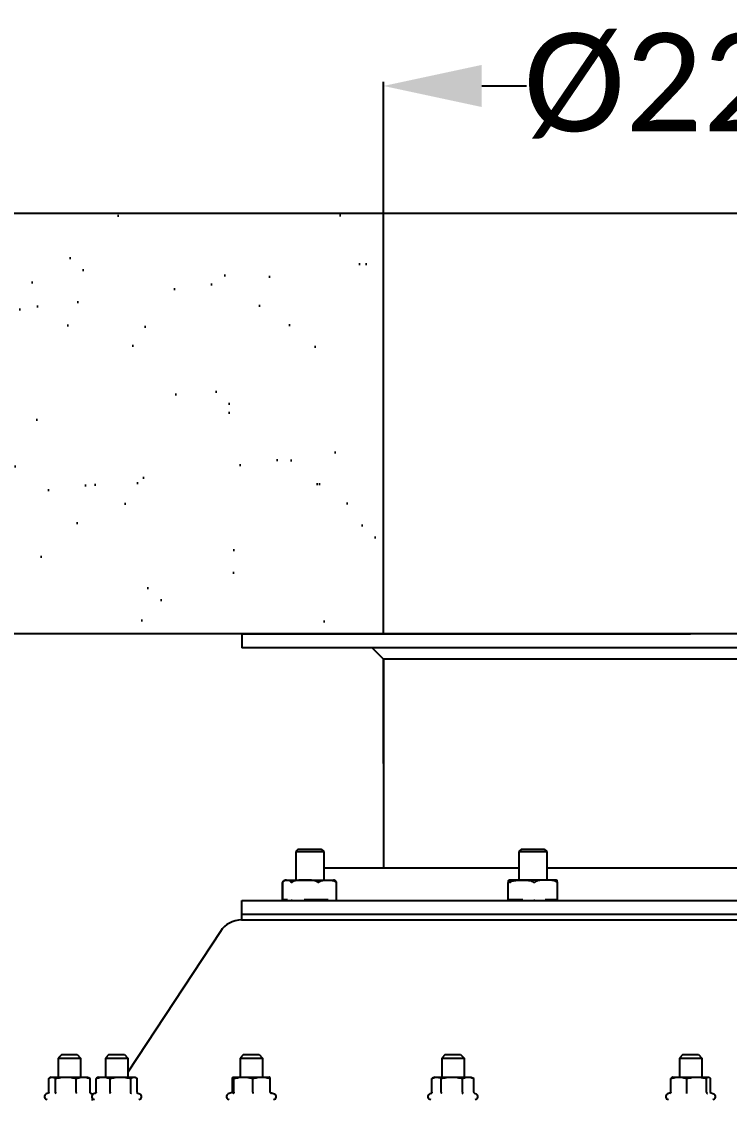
# Model space of a CAD drawing. Header units: millimetres. Extents: x 6781 to 13993, y -7973 to 4183.
# Drawn here: x 7114.8 to 7367.2, y 198.6 to 583 of the extents above; entities that cross this region are included whole.
import ezdxf

# ---------------------------------------------------------------- set-up
doc = ezdxf.new("R2010")
doc.units = ezdxf.units.MM
doc.header["$LTSCALE"] = 307.34
doc.header["$PDMODE"] = 3
doc.header["$PDSIZE"] = 8
doc.layers.get('0').update_dxf_attribs({"linetype": 'CONTINUOUS'})
doc.layers.get('Defpoints').update_dxf_attribs({"linetype": 'CONTINUOUS'})
doc.styles.get("Standard").update_dxf_attribs({"font": 'calibri.ttf'})
doc.dimstyles.get("Standard").update_dxf_attribs({"dimtxt": 35, "dimasz": 35, "dimexe": 1.5, "dimexo": 1, "dimtad": 1, "dimdsep": 46, "dimtxsty": 'Standard', "dimblk": '_FILLED', "dimblk1": '_FILLED', "dimblk2": '_FILLED', "dimcen": 0.09, "dimazin": 2, "dimtol": 1, "dimtp": 0.01, "dimtm": 0.01, "dimtfac": 1, "dimtofl": 0, "dimtmove": 0, "dimatfit": 3, "dimldrblk": '_FILLED', "dimfxl": 1, "dimtolj": 1, "dimarcsym": 0})

# ---------------------------------------------------------------- blocks, each defined once
blk = doc.blocks.new('_FILLED')
at = {"color": 0, "linetype": 'ByBlock'}
blk.add_solid([(0, 0), (-1, 0.2143), (-1, -0.2143)], dxfattribs=at)
blk = doc.blocks.new('*D577')
at = {"color": 0, "linetype": 'Continuous', "lineweight": -2}
for p, q in [((7714.45, 364.61), (6997.23, 364.61)), ((6998.73, 314.61), (6998.73, 53.64)), ((6998.73, -244.44), (6998.73, 16.53)), ((7373.8, -294.44), (6997.23, -294.44))]:
    blk.add_line(p, q, dxfattribs=at)
at = {"layer": 'Defpoints', "color": 0}
for p in [(6998.73, 364.61), (7715.45, 364.61), (7374.8, -294.44)]:
    blk.add_point(p, dxfattribs=at)
at = {"color": 0, "linetype": 'ByBlock', "lineweight": -2, "xscale": 50, "yscale": 50, "zscale": 50}
for p, rotation in [((6998.73, 364.61), 90), ((6998.73, -294.44), 270)]:
    blk.add_blockref('_FILLED', p, dxfattribs=dict(at, rotation=rotation))
at = {"color": 0, "lineweight": 30, "insert": (6998.73, 35.09), "char_height": 35, "attachment_point": 5}
blk.add_mtext('\\A1;\\A1;BVNO-660', dxfattribs=at)
blk = doc.blocks.new('*D945')
at = {"color": 0, "lineweight": -2}
for p, q in [((7243.9, 490.1), (7243.9, 561.53)), ((7462.9, 490.1), (7462.9, 561.53)), ((7278.9, 560.03), (7294.85, 560.03)), ((7427.9, 560.03), (7411.95, 560.03))]:
    blk.add_line(p, q, dxfattribs=at)
at = {"layer": 'Defpoints', "color": 0}
for p in [(7462.9, 560.03), (7243.9, 489.1), (7462.9, 489.1)]:
    blk.add_point(p, dxfattribs=at)
at = {"color": 0, "linetype": 'ByBlock', "lineweight": -2, "xscale": 35, "yscale": 35, "zscale": 35, "rotation": 180}
blk.add_blockref('_FILLED', (7243.9, 560.03), dxfattribs=at)
at = {"color": 0, "linetype": 'ByBlock', "lineweight": -2, "xscale": 35, "yscale": 35, "zscale": 35}
blk.add_blockref('_FILLED', (7462.9, 560.03), dxfattribs=at)
at = {"color": 0, "insert": (7353.4, 560.03), "char_height": 35, "attachment_point": 5}
blk.add_mtext('\\A1;\\A1;%%c220', dxfattribs=at)

msp = doc.modelspace()

# ---------------------------------------------------------------- hatches: boundary and pattern name
at = {"linetype": 'ByBlock', "lineweight": 30}
h = msp.add_hatch(dxfattribs=at)
h.set_pattern_fill('AR-SAND', color=256)
h.set_pattern_definition([(37.5, (-295.218, -232.19), (-1.60003, 48.94132), [0, -38.608, 0, -43.18, 0, -41.275]), (7.5, (-295.22, -232.19), (44.95233, 71.6825), [0, -20.828, 0, -34.798, 0, -13.335]), (327.5, (-326.46, -232.19), (79.09924, 0.14372), [0, -12.7, 0, -45.72, 0, -59.69]), (317.5, (-326.46, -232.19), (76.35565, 22.29293), [0, -6.35, 0, -29.972, 0, -34.29])])
h.paths.add_polyline_path([(7243.89946, 364.61148), (7188.10718, 364.61148), (6928.39946, 364.52648), (6928.39946, 514.69647), (7243.89946, 514.61148)])

# ---------------------------------------------------------------- linework, layer by layer
at = {"lineweight": 25}
for p, q in [((6928.39946, 514.61148), (10894.08058, 514.61148)), ((10894.08058, 364.61148), (6928.39946, 364.61148)), ((7193.39946, 364.61148), (7353.39946, 364.61148))]:
    msp.add_line(p, q, dxfattribs=at)
for p, q in [((7243.89946, 364.61148), (7243.89946, 514.61148)), ((7243.89946, 318.37966), (7243.89946, 355.61148))]:
    msp.add_line(p, q)
at = {"linetype": 'Continuous', "lineweight": 25}
for p, q in [((10894.08058, 364.61148), (6928.39946, 364.61148)), ((7193.39946, 364.61148), (7193.39946, 359.61148)), ((7513.39946, 359.61148), (7193.39946, 359.61148)), ((7243.89946, 355.61148), (7239.89946, 359.61148)), ((7243.89946, 355.61148), (7243.89946, 281.14784)), ((7454.52613, 355.61148), (7243.89946, 355.61148)), ((7213.50917, 287.91148), (7212.58917, 286.99148)), ((7212.58917, 286.99148), (7212.58917, 276.81148)), ((7212.58917, 286.99148), (7222.58917, 286.99148)), ((7213.50917, 287.91148), (7221.66917, 287.91148)), ((7221.66917, 287.91148), (7222.58917, 286.99148)), ((7222.58917, 286.99148), (7222.58917, 276.81148)), ((7293.065, 287.91148), (7292.145, 286.99148)), ((7292.145, 286.99148), (7292.145, 276.81148)), ((7292.145, 286.99148), (7302.145, 286.99148)), ((7293.065, 287.91148), (7301.225, 287.91148)), ((7301.225, 287.91148), (7302.145, 286.99148)), ((7302.145, 286.99148), (7302.145, 276.81148)), ((7222.58917, 281.14784), (7292.145, 281.14784)), ((7302.145, 281.14784), (7404.65392, 281.14784)), ((7209.17421, 276.81148), (7226.00412, 276.81148)), ((7209.17448, 276.80345), (7209.19306, 276.8042)), ((7209.17449, 276.80293), (7209.19306, 276.80352)), ((7209.32017, 276.80757), (7209.35335, 276.80807)), ((7209.32017, 276.80757), (7209.35335, 276.80784)), ((7288.73004, 276.81148), (7288.63207, 276.80823)), ((7301.4685, 276.81148), (7288.73028, 276.81148)), ((7305.55971, 276.81148), (7302.145, 276.81148)), ((7305.55995, 276.81148), (7305.65792, 276.80823)), ((7207.835, 269.69199), (7207.835, 275.93097)), ((7208.02215, 269.81148), (7208.02215, 275.94378)), ((7227.15618, 269.69298), (7227.15618, 275.92997)), ((7288.39712, 276.01144), (7288.39667, 275.99626)), ((7288.39667, 269.62652), (7288.39667, 275.99643)), ((7305.89287, 276.01144), (7305.89332, 275.99626)), ((7305.89332, 269.81148), (7305.89332, 275.99643)), ((7193.39946, 262.61148), (7193.39946, 269.61148)), ((7193.39946, 269.61148), (7513.39946, 269.61148)), ((7209.59894, 269.81148), (7208.02215, 269.81148)), ((7209.59894, 269.81148), (7209.59894, 269.61148)), ((7215.57314, 269.61148), (7215.57314, 269.81148)), ((7224.10668, 269.81148), (7215.57314, 269.81148)), ((7223.83917, 269.81148), (7223.83917, 269.61148)), ((7224.10668, 269.81148), (7224.10668, 269.61148)), ((7288.64261, 269.61148), (7288.64261, 269.81148)), ((7293.55459, 269.81148), (7288.64261, 269.81148)), ((7290.895, 269.81148), (7290.895, 269.61148)), ((7293.55459, 269.81148), (7293.55459, 269.61148)), ((7301.56165, 269.61148), (7301.56165, 269.81148)), ((7305.89332, 269.81148), (7301.56165, 269.81148)), ((7303.395, 269.81148), (7303.395, 269.61148)), ((7305.6168, 269.81148), (7305.6168, 269.61148)), ((7193.25625, 262.61148), (7513.54267, 262.61148)), ((7513.39946, 264.61148), (7193.39946, 264.61148)), ((7185.73343, 258.55184), (7152.76014, 208.34252)), ((7129.14946, 214.61148), (7127.89946, 213.36148)), ((7127.89946, 213.36148), (7127.89946, 206.61148)), ((7127.89946, 213.36148), (7135.89946, 213.36148)), ((7129.14946, 214.61148), (7134.64946, 214.61148)), ((7134.64946, 214.61148), (7135.89946, 213.36148)), ((7135.89946, 213.36148), (7135.89946, 206.61148)), ((7146.01014, 214.61148), (7144.76014, 213.36148)), ((7144.76014, 213.36148), (7144.76014, 206.61148)), ((7144.76014, 213.36148), (7152.76014, 213.36148)), ((7146.01014, 214.61148), (7151.51014, 214.61148)), ((7151.51014, 214.61148), (7152.76014, 213.36148)), ((7152.76014, 213.36148), (7152.76014, 206.61148)), ((7194.02531, 214.61148), (7192.77531, 213.36148)), ((7192.77531, 213.36148), (7192.77531, 206.61148)), ((7192.77531, 213.36148), (7200.77531, 213.36148)), ((7194.02531, 214.61148), (7199.52531, 214.61148)), ((7199.52531, 214.61148), (7200.77531, 213.36148)), ((7200.77531, 213.36148), (7200.77531, 206.61148)), ((7265.88508, 214.61148), (7264.63508, 213.36148)), ((7264.63508, 213.36148), (7264.63508, 206.61148)), ((7264.63508, 213.36148), (7272.63508, 213.36148)), ((7265.88508, 214.61148), (7271.38508, 214.61148)), ((7271.38508, 214.61148), (7272.63508, 213.36148)), ((7272.63508, 213.36148), (7272.63508, 206.61148)), ((7350.64946, 214.61148), (7349.39946, 213.36148)), ((7349.39946, 213.36148), (7349.39946, 206.61148)), ((7349.39946, 213.36148), (7357.39946, 213.36148)), ((7350.64946, 214.61148), (7356.14946, 214.61148)), ((7356.14946, 214.61148), (7357.39946, 213.36148)), ((7357.39946, 213.36148), (7357.39946, 206.61148)), ((7124.52864, 201.21854), (7124.52864, 206.03092)), ((7125.39946, 206.61148), (7125.01964, 206.39219)), ((7125.39946, 206.61148), (7138.39946, 206.61148)), ((7126.98796, 201.21854), (7126.98796, 206.03092)), ((7134.35878, 201.21854), (7134.35878, 206.03092)), ((7138.39946, 206.61148), (7138.77927, 206.39219)), ((7139.27027, 201.21854), (7139.27027, 206.03092)), ((7141.4086, 201.21854), (7141.4086, 206.03092)), ((7142.26014, 206.61148), (7141.91101, 206.40991)), ((7142.26014, 206.61148), (7155.26014, 206.61148)), ((7146.39441, 201.21854), (7146.39441, 206.03092)), ((7153.74594, 201.21854), (7153.74594, 206.03092)), ((7155.26014, 206.61148), (7155.60927, 206.40991)), ((7156.11168, 201.21854), (7156.11168, 206.03092)), ((7190.02207, 201.21854), (7190.02207, 206.03092)), ((7190.25841, 206.60157), (7190.29216, 206.61148)), ((7190.29216, 206.61148), (7203.27531, 206.61148)), ((7190.56226, 201.21854), (7190.56226, 206.03092)), ((7197.31549, 201.21854), (7197.31549, 206.03092)), ((7203.27531, 206.61148), (7203.29221, 206.60172)), ((7203.52854, 201.21854), (7203.52854, 206.03092)), ((7261.14253, 206.03092), (7261.36389, 206.1664)), ((7261.14253, 201.21854), (7261.14253, 206.03092)), ((7262.13508, 206.61148), (7261.36391, 206.16624)), ((7262.13508, 206.61148), (7275.13508, 206.61148)), ((7264.5064, 201.21854), (7264.5064, 206.03092)), ((7271.99895, 201.21854), (7271.99895, 206.03092)), ((7275.13508, 206.61148), (7275.90625, 206.16624)), ((7276.12763, 206.03092), (7275.90627, 206.1664)), ((7276.12763, 201.21854), (7276.12763, 206.03092)), ((7346.30827, 201.21854), (7346.30827, 206.03092)), ((7346.89946, 206.61148), (7346.78064, 206.54288)), ((7346.89946, 206.61148), (7359.89946, 206.61148)), ((7351.9837, 201.21854), (7351.9837, 206.03092)), ((7359.0749, 201.21854), (7359.0749, 206.03092)), ((7359.89946, 206.61148), (7360.01828, 206.54288)), ((7360.49066, 201.21854), (7360.49066, 206.03092)), ((7124.66121, 200.94278), (7123.65308, 200.57585)), ((7124.66193, 200.94221), (7124.6613, 200.94198)), ((7139.46615, 200.82323), (7140.14583, 200.57585)), ((7139.66931, 200.69759), (7139.57916, 200.73872)), ((7141.22777, 200.83573), (7140.51377, 200.57585)), ((7141.10916, 200.74357), (7141.01063, 200.6976)), ((7155.96531, 200.95369), (7155.96475, 200.9539)), ((7155.96555, 200.95473), (7157.00651, 200.57585)), ((7189.928, 201.08507), (7188.52893, 200.57585)), ((7189.9292, 201.08523), (7189.92808, 201.08482)), ((7203.53923, 201.12911), (7203.62142, 201.08523)), ((7203.62142, 201.08523), (7203.62253, 201.08482)), ((7203.62261, 201.08507), (7205.02168, 200.57585)), ((7260.97597, 200.7896), (7260.38871, 200.57585)), ((7276.48239, 200.7211), (7276.88145, 200.57585)), ((7276.53326, 200.69759), (7276.51061, 200.70629)), ((7346.24182, 200.97212), (7345.15309, 200.57585)), ((7360.35656, 201.04407), (7360.3537, 201.04511)), ((7360.35685, 201.045), (7361.64583, 200.57585))]:
    msp.add_line(p, q, dxfattribs=at)
msp.add_lwpolyline([(7189.9292, 201.08523), (7190.01976, 201.13359), (7190.05018, 201.16035)], dxfattribs=at)
for centre, radius, start, end in [((7209.17421, 275.33148), 1.48, 90, 111.0049547), ((7209.4139, 270.87516), 5.93316, 90.9051494, 92.1330864), ((7226.00412, 275.33148), 1.48, 68.9950453, 90), ((7209.17421, 275.33148), 1.48, 112.3431208, 138.678325), ((7193.25625, 253.61148), 9, 90, 146.7064367), ((7123.99946, 199.6242), 1.01272, 110, 270), ((7139.89338, 201.31094), 0.65274, 228.7881018, 241.2331623), ((7140.86014, 199.6242), 1.01272, 110, 270), ((7139.79946, 199.6242), 1.01272, 58.3264964, 70), ((7156.66014, 199.6242), 1.01272, 270, 70), ((7188.87531, 199.6242), 1.01272, 110, 270), ((7189.51153, 201.21909), 0.51054, 349.784766, 359.9632909), ((7204.03634, 201.21907), 0.50781, 180.0342517, 190.2682373), ((7204.67531, 199.6242), 1.01272, 270, 70), ((7260.73508, 199.6242), 1.01272, 110, 270), ((7276.76926, 201.34495), 0.68904, 245.3068657, 247.95442), ((7276.53508, 199.6242), 1.01272, 270, 70), ((7345.49946, 199.6242), 1.01272, 110, 270), ((7361.29946, 199.6242), 1.01272, 270, 70), ((7139.79946, 199.6242), 1.01272, 270, 301.8133714)]:
    msp.add_arc(centre, radius, start, end, dxfattribs=at)
for points, knots in [([(7208.64371, 276.71313), (7208.68683, 276.72969), (7208.85955, 276.78244), (7209.04078, 276.79775), (7209.17448, 276.80345)], [0, 0, 0, 0, 0.256587088, 1, 1, 1, 1]), ([(7209.35335, 276.80807), (7209.45995, 276.80948), (7209.67328, 276.80949), (7209.99468, 276.80082), (7210.32654, 276.75157), (7210.53547, 276.64644), (7210.62764, 276.57169)], [0, 0, 0, 0, 0.242229559, 0.48465327, 0.730371299, 1, 1, 1, 1]), ([(7219.3474, 276.57167), (7218.78041, 276.71807), (7217.60058, 276.80844), (7215.8448, 276.80946), (7214.08902, 276.80844), (7212.90919, 276.71807), (7212.34219, 276.57167)], [0, 0, 0, 0, 0.249834481, 0.499999985, 0.750165479, 1, 1, 1, 1]), ([(7221.53423, 276.5717), (7221.91066, 276.7143), (7222.7228, 276.81018), (7223.92148, 276.80846), (7225.12017, 276.81019), (7225.93231, 276.71429), (7226.30873, 276.57169)], [0, 0, 0, 0, 0.250884, 0.499999672, 0.749115428, 1, 1, 1, 1]), ([(7288.46077, 276.5717), (7288.47107, 276.61894), (7288.48965, 276.69084), (7288.53515, 276.7729), (7288.58612, 276.80346), (7288.61755, 276.80726), (7288.63207, 276.80824)], [0, 0, 0, 0, 0.458118845, 0.704245125, 0.862090403, 1, 1, 1, 1]), ([(7288.63207, 276.80824), (7288.66169, 276.81022), (7288.70326, 276.81075), (7288.74142, 276.79575), (7288.75058, 276.79022)], [0, 0, 0, 0, 0.735015275, 1, 1, 1, 1]), ([(7288.75058, 276.79022), (7288.7734, 276.77643), (7288.82444, 276.70647), (7288.8432, 276.62592), (7288.85502, 276.57169)], [0, 0, 0, 0, 0.324487871, 1, 1, 1, 1]), ([(7290.11383, 276.5717), (7290.62824, 276.71739), (7291.70583, 276.80896), (7293.30687, 276.80907), (7294.90792, 276.80897), (7295.98551, 276.71738), (7296.49992, 276.57169)], [0, 0, 0, 0, 0.250019292, 0.49999979, 0.749980383, 1, 1, 1, 1]), ([(7304.79006, 276.57167), (7304.30922, 276.71681), (7303.2966, 276.80895), (7301.79402, 276.80921), (7300.29144, 276.80895), (7299.27882, 276.71681), (7298.79798, 276.57167)], [0, 0, 0, 0, 0.25017071, 0.49999998, 0.749829238, 1, 1, 1, 1]), ([(7305.82922, 276.5717), (7305.81892, 276.61894), (7305.80034, 276.69084), (7305.75484, 276.7729), (7305.70387, 276.80346), (7305.67244, 276.80726), (7305.65792, 276.80824)], [0, 0, 0, 0, 0.458118845, 0.704245125, 0.862090403, 1, 1, 1, 1]), ([(7207.88385, 276.01144), (7207.87237, 275.9917), (7207.86572, 275.98373), (7207.83495, 275.9224), (7207.835, 275.93097)], [0, 0, 0, 0, 0.726963031, 1, 1, 1, 1]), ([(7207.835, 275.93097), (7207.83507, 275.94127), (7207.8493, 275.96808), (7207.85926, 275.99463), (7207.86732, 276.01144)], [0, 0, 0, 0, 0.35584191, 1, 1, 1, 1]), ([(7208.06271, 276.3087), (7208.04466, 276.28816), (7207.9692, 276.19638), (7207.90689, 276.09387), (7207.86732, 276.01144)], [0, 0, 0, 0, 0.230222754, 1, 1, 1, 1]), ([(7208.23987, 276.40867), (7208.20685, 276.38404), (7208.06849, 276.27127), (7207.95284, 276.13009), (7207.88385, 276.01144)], [0, 0, 0, 0, 0.230866794, 1, 1, 1, 1]), ([(7208.03709, 276.01144), (7208.03495, 276.00497), (7208.02827, 275.9829), (7208.0221, 275.96008), (7208.02214, 275.94376)], [0, 0, 0, 0, 0.294644865, 1, 1, 1, 1]), ([(7208.03709, 276.01144), (7208.0594, 276.07877), (7208.14206, 276.28652), (7208.27849, 276.47543), (7208.39721, 276.5717)], [0, 0, 0, 0, 0.316969378, 1, 1, 1, 1]), ([(7208.39721, 276.5717), (7208.41688, 276.58766), (7208.4932, 276.6443), (7208.5787, 276.68817), (7208.64371, 276.71313)], [0, 0, 0, 0, 0.266694635, 1, 1, 1, 1]), ([(7210.62764, 276.57169), (7210.66211, 276.54375), (7210.82535, 276.38976), (7210.93142, 276.18163), (7210.9878, 276.01144)], [0, 0, 0, 0, 0.19839181, 1, 1, 1, 1]), ([(7211.21129, 276.01144), (7211.19032, 275.99129), (7211.15034, 275.95638), (7211.07813, 275.91832), (7211.01097, 275.95184), (7210.9944, 275.99151), (7210.9878, 276.01144)], [0, 0, 0, 0, 0.304145551, 0.568503022, 0.780400202, 1, 1, 1, 1]), ([(7212.34219, 276.57167), (7212.03514, 276.49239), (7211.62677, 276.3445), (7211.2881, 276.08526), (7211.21129, 276.01144)], [0, 0, 0, 0, 0.748543702, 1, 1, 1, 1]), ([(7220.47831, 276.01144), (7220.4015, 276.08526), (7220.06283, 276.3445), (7219.65446, 276.49239), (7219.3474, 276.57167)], [0, 0, 0, 0, 0.251456383, 1, 1, 1, 1]), ([(7220.76337, 276.01144), (7220.74853, 275.99052), (7220.71346, 275.94989), (7220.60089, 275.90916), (7220.52038, 275.971), (7220.47831, 276.01144)], [0, 0, 0, 0, 0.231050197, 0.474272633, 1, 1, 1, 1]), ([(7220.76337, 276.01144), (7220.86052, 276.14844), (7221.10053, 276.37399), (7221.39098, 276.51744), (7221.53423, 276.5717)], [0, 0, 0, 0, 0.522979814, 1, 1, 1, 1]), ([(7226.30873, 276.57169), (7226.45199, 276.51743), (7226.7425, 276.37403), (7226.98252, 276.14845), (7227.07968, 276.01144)], [0, 0, 0, 0, 0.477012809, 1, 1, 1, 1]), ([(7226.78113, 276.5717), (7226.76146, 276.58766), (7226.68514, 276.6443), (7226.59964, 276.68817), (7226.53463, 276.71313)], [0, 0, 0, 0, 0.266694635, 1, 1, 1, 1]), ([(7227.14124, 276.01144), (7227.11894, 276.07877), (7227.03628, 276.28652), (7226.89985, 276.47543), (7226.78113, 276.5717)], [0, 0, 0, 0, 0.316969378, 1, 1, 1, 1]), ([(7227.1498, 275.92997), (7227.14501, 275.92997), (7227.13404, 275.94007), (7227.11123, 275.96623), (7227.09296, 275.99272), (7227.07968, 276.01144)], [0, 0, 0, 0, 0.132318904, 0.365178788, 1, 1, 1, 1]), ([(7227.14124, 276.01144), (7227.14339, 276.00497), (7227.15007, 275.9829), (7227.15623, 275.96008), (7227.1562, 275.94376)], [0, 0, 0, 0, 0.294644865, 1, 1, 1, 1]), ([(7227.1562, 275.94376), (7227.15619, 275.94036), (7227.1565, 275.93479), (7227.15183, 275.92997), (7227.1498, 275.92997)], [0, 0, 0, 0, 0.626317489, 1, 1, 1, 1]), ([(7288.39712, 276.01144), (7288.40097, 276.07721), (7288.41451, 276.26464), (7288.43476, 276.45235), (7288.46077, 276.5717)], [0, 0, 0, 0, 0.350358106, 1, 1, 1, 1]), ([(7288.85502, 276.57169), (7288.86161, 276.54148), (7288.8953, 276.35637), (7288.90949, 276.1683), (7288.91868, 276.01144)], [0, 0, 0, 0, 0.164452294, 1, 1, 1, 1]), ([(7288.96707, 275.92997), (7288.95224, 275.92997), (7288.92177, 275.95827), (7288.91978, 275.99254), (7288.91868, 276.01144)], [0, 0, 0, 0, 0.439348076, 1, 1, 1, 1]), ([(7289.08276, 276.01144), (7289.06416, 275.99182), (7289.03132, 275.95922), (7288.9878, 275.92997), (7288.96707, 275.92997)], [0, 0, 0, 0, 0.565969021, 1, 1, 1, 1]), ([(7289.08276, 276.01144), (7289.15214, 276.08458), (7289.45565, 276.34033), (7289.83156, 276.49176), (7290.11383, 276.5717)], [0, 0, 0, 0, 0.255753526, 1, 1, 1, 1]), ([(7296.49992, 276.57169), (7296.59365, 276.54515), (7296.96637, 276.42427), (7297.32749, 276.2261), (7297.53109, 276.01144)], [0, 0, 0, 0, 0.247720314, 1, 1, 1, 1]), ([(7297.83063, 276.01144), (7297.79327, 275.96946), (7297.6816, 275.89037), (7297.57063, 275.96975), (7297.53109, 276.01144)], [0, 0, 0, 0, 0.494467713, 1, 1, 1, 1]), ([(7298.79798, 276.57167), (7298.70991, 276.54509), (7298.35687, 276.42321), (7298.01862, 276.22268), (7297.83063, 276.01144)], [0, 0, 0, 0, 0.245482252, 1, 1, 1, 1]), ([(7305.75741, 276.01144), (7305.69274, 276.08411), (7305.41174, 276.33737), (7305.0566, 276.49122), (7304.79006, 276.57167)], [0, 0, 0, 0, 0.25892674, 1, 1, 1, 1]), ([(7305.89333, 275.99643), (7305.89333, 275.98006), (7305.89242, 275.95672), (7305.87519, 275.93139), (7305.85292, 275.9285), (7305.8308, 275.94065), (7305.79724, 275.96724), (7305.77365, 275.99318), (7305.75741, 276.01144)], [0, 0, 0, 0, 0.228806816, 0.315494118, 0.399748057, 0.513694517, 0.658445458, 1, 1, 1, 1]), ([(7305.89287, 276.01144), (7305.88902, 276.07721), (7305.87548, 276.26464), (7305.85523, 276.45235), (7305.82922, 276.5717)], [0, 0, 0, 0, 0.350358106, 1, 1, 1, 1]), ([(7207.83504, 269.69172), (7207.83497, 269.70041), (7207.86492, 269.63858), (7207.87247, 269.63108), (7207.88385, 269.61152)], [0, 0, 0, 0, 0.277401493, 1, 1, 1, 1]), ([(7210.9878, 269.61152), (7210.99435, 269.63131), (7211.01152, 269.67031), (7211.07811, 269.70508), (7211.1498, 269.66525), (7211.19039, 269.6316), (7211.21129, 269.61152)], [0, 0, 0, 0, 0.218500559, 0.431548045, 0.696197792, 1, 1, 1, 1]), ([(7227.1498, 269.69298), (7227.15189, 269.69298), (7227.15643, 269.68761), (7227.15618, 269.68203), (7227.1562, 269.67851)], [0, 0, 0, 0, 0.373029385, 1, 1, 1, 1]), ([(7297.53109, 269.61152), (7297.57066, 269.65323), (7297.6817, 269.73249), (7297.79331, 269.65346), (7297.83063, 269.61152)], [0, 0, 0, 0, 0.50592848, 1, 1, 1, 1]), ([(7124.52864, 206.03092), (7124.56853, 206.06607), (7124.72349, 206.19758), (7124.8896, 206.31684), (7125.01967, 206.39183)], [0, 0, 0, 0, 0.261517946, 1, 1, 1, 1]), ([(7125.01967, 206.39183), (7125.07909, 206.42608), (7125.30817, 206.54492), (7125.56846, 206.61148), (7125.7583, 206.61148)], [0, 0, 0, 0, 0.265428434, 1, 1, 1, 1]), ([(7125.7583, 206.61148), (7125.97196, 206.61148), (7126.43266, 206.4762), (7126.80259, 206.19423), (7126.98796, 206.03092)], [0, 0, 0, 0, 0.463768997, 1, 1, 1, 1]), ([(7126.98796, 206.03092), (7127.58645, 206.20685), (7128.80171, 206.49987), (7130.05031, 206.61148), (7130.67337, 206.61148)], [0, 0, 0, 0, 0.50029841, 1, 1, 1, 1]), ([(7130.67337, 206.61148), (7131.29643, 206.61148), (7132.54506, 206.50006), (7133.76029, 206.20685), (7134.35878, 206.03092)], [0, 0, 0, 0, 0.499701303, 1, 1, 1, 1]), ([(7134.35878, 206.03092), (7134.7511, 206.20399), (7135.54951, 206.49587), (7136.39753, 206.61148), (7136.81453, 206.61148)], [0, 0, 0, 0, 0.506977623, 1, 1, 1, 1]), ([(7136.81453, 206.61148), (7137.23152, 206.61148), (7138.07959, 206.49606), (7138.87794, 206.20399), (7139.27027, 206.03092)], [0, 0, 0, 0, 0.493017324, 1, 1, 1, 1]), ([(7139.27027, 206.03092), (7139.23038, 206.06607), (7139.07542, 206.19757), (7138.90931, 206.3168), (7138.77924, 206.39177)], [0, 0, 0, 0, 0.261523602, 1, 1, 1, 1]), ([(7141.4086, 206.03092), (7141.80718, 206.20413), (7142.61834, 206.49585), (7143.4783, 206.61148), (7143.90151, 206.61148)], [0, 0, 0, 0, 0.506628071, 1, 1, 1, 1]), ([(7141.91102, 206.40971), (7141.86789, 206.38483), (7141.6899, 206.27311), (7141.52674, 206.13911), (7141.4086, 206.03092)], [0, 0, 0, 0, 0.237148951, 1, 1, 1, 1]), ([(7143.90151, 206.61148), (7144.32472, 206.61148), (7145.18465, 206.49572), (7145.99584, 206.20413), (7146.39441, 206.03092)], [0, 0, 0, 0, 0.49337527, 1, 1, 1, 1]), ([(7146.39441, 206.03092), (7146.99128, 206.20683), (7148.2033, 206.49985), (7149.44873, 206.61148), (7150.07017, 206.61148)], [0, 0, 0, 0, 0.50032744, 1, 1, 1, 1]), ([(7150.07017, 206.61148), (7150.69162, 206.61148), (7151.93708, 206.50005), (7153.14907, 206.20683), (7153.74594, 206.03092)], [0, 0, 0, 0, 0.499672251, 1, 1, 1, 1]), ([(7153.74594, 206.03092), (7153.92351, 206.19355), (7154.27634, 206.47467), (7154.72279, 206.61148), (7154.92881, 206.61148)], [0, 0, 0, 0, 0.538913794, 1, 1, 1, 1]), ([(7154.92881, 206.61148), (7154.98598, 206.61148), (7155.22445, 206.59304), (7155.4524, 206.50018), (7155.60926, 206.40971)], [0, 0, 0, 0, 0.23997508, 1, 1, 1, 1]), ([(7155.60926, 206.40971), (7155.65239, 206.38483), (7155.83039, 206.27311), (7155.99354, 206.13911), (7156.11168, 206.03092)], [0, 0, 0, 0, 0.237148951, 1, 1, 1, 1]), ([(7190.02207, 206.03092), (7190.05446, 206.16084), (7190.10112, 206.33554), (7190.18612, 206.52434), (7190.23293, 206.58682), (7190.25841, 206.60163)], [0, 0, 0, 0, 0.642391609, 0.858612161, 1, 1, 1, 1]), ([(7190.29216, 206.61148), (7190.31863, 206.61148), (7190.38144, 206.55937), (7190.47334, 206.36381), (7190.52642, 206.17464), (7190.56226, 206.03092)], [0, 0, 0, 0, 0.120531106, 0.325414127, 1, 1, 1, 1]), ([(7190.56226, 206.03092), (7191.10913, 206.20638), (7192.22025, 206.49901), (7193.36764, 206.61148), (7193.93888, 206.61148)], [0, 0, 0, 0, 0.501348526, 1, 1, 1, 1]), ([(7193.93888, 206.61148), (7194.51011, 206.61148), (7195.65748, 206.49888), (7196.76862, 206.20638), (7197.31549, 206.03092)], [0, 0, 0, 0, 0.498652265, 1, 1, 1, 1]), ([(7197.31549, 206.03092), (7197.81715, 206.20586), (7198.83688, 206.49856), (7199.89607, 206.61148), (7200.42202, 206.61148)], [0, 0, 0, 0, 0.502524121, 1, 1, 1, 1]), ([(7200.42202, 206.61148), (7200.94797, 206.61148), (7202.00719, 206.49875), (7203.02688, 206.20586), (7203.52854, 206.03092)], [0, 0, 0, 0, 0.497473991, 1, 1, 1, 1]), ([(7203.52854, 206.03092), (7203.49615, 206.16084), (7203.44949, 206.33554), (7203.36449, 206.52434), (7203.31768, 206.58682), (7203.29221, 206.60163)], [0, 0, 0, 0, 0.642391609, 0.858612161, 1, 1, 1, 1]), ([(7261.36391, 206.16619), (7261.59327, 206.2985), (7262.06044, 206.52129), (7262.57579, 206.61148), (7262.82446, 206.61148)], [0, 0, 0, 0, 0.515682263, 1, 1, 1, 1]), ([(7262.82446, 206.61148), (7263.11259, 206.61148), (7263.714, 206.48826), (7264.24476, 206.19944), (7264.5064, 206.03092)], [0, 0, 0, 0, 0.480745003, 1, 1, 1, 1]), ([(7264.5064, 206.03092), (7265.11504, 206.20693), (7266.35086, 206.49973), (7267.6194, 206.61148), (7268.25267, 206.61148)], [0, 0, 0, 0, 0.500119873, 1, 1, 1, 1]), ([(7268.25267, 206.61148), (7268.88595, 206.61148), (7270.15447, 206.4996), (7271.39031, 206.20693), (7271.99895, 206.03092)], [0, 0, 0, 0, 0.499880318, 1, 1, 1, 1]), ([(7271.99895, 206.03092), (7272.32524, 206.20215), (7272.98916, 206.49295), (7273.71161, 206.61148), (7274.06329, 206.61148)], [0, 0, 0, 0, 0.511669843, 1, 1, 1, 1]), ([(7274.06329, 206.61148), (7274.41497, 206.61148), (7275.13746, 206.49314), (7275.80134, 206.20216), (7276.12763, 206.03092)], [0, 0, 0, 0, 0.488321819, 1, 1, 1, 1]), ([(7346.30827, 206.03092), (7346.76483, 206.20522), (7347.69339, 206.49766), (7348.66508, 206.61148), (7349.14598, 206.61148)], [0, 0, 0, 0, 0.504019953, 1, 1, 1, 1]), ([(7346.78065, 206.54263), (7346.69056, 206.49055), (7346.5158, 206.32882), (7346.3791, 206.13932), (7346.30827, 206.03092)], [0, 0, 0, 0, 0.445559885, 1, 1, 1, 1]), ([(7349.14598, 206.61148), (7349.62689, 206.61148), (7350.59861, 206.49785), (7351.52713, 206.20522), (7351.9837, 206.03092)], [0, 0, 0, 0, 0.49597709, 1, 1, 1, 1]), ([(7351.9837, 206.03092), (7352.55883, 206.20665), (7353.72699, 206.49937), (7354.92971, 206.61148), (7355.5293, 206.61148)], [0, 0, 0, 0, 0.500741163, 1, 1, 1, 1]), ([(7355.5293, 206.61148), (7356.12889, 206.61148), (7357.33159, 206.49924), (7358.49977, 206.20665), (7359.0749, 206.03092)], [0, 0, 0, 0, 0.499259332, 1, 1, 1, 1]), ([(7359.0749, 206.03092), (7359.12892, 206.11359), (7359.23531, 206.26373), (7359.40881, 206.45152), (7359.58852, 206.57823), (7359.72147, 206.61148), (7359.78278, 206.61148)], [0, 0, 0, 0, 0.312547671, 0.58122378, 0.805959496, 1, 1, 1, 1]), ([(7359.78278, 206.61148), (7359.80249, 206.61148), (7359.8849, 206.60536), (7359.96404, 206.57398), (7360.01827, 206.54263)], [0, 0, 0, 0, 0.239383995, 1, 1, 1, 1]), ([(7360.01827, 206.54263), (7360.10836, 206.49055), (7360.28312, 206.32882), (7360.41983, 206.13932), (7360.49066, 206.03092)], [0, 0, 0, 0, 0.445559885, 1, 1, 1, 1]), ([(7124.52864, 201.21854), (7124.52866, 201.14294), (7124.4894, 200.99052), (7124.3924, 200.86966), (7124.33575, 200.81996)], [0, 0, 0, 0, 0.500785193, 1, 1, 1, 1]), ([(7126.98798, 201.21876), (7126.98798, 201.1611), (7126.96399, 200.96355), (7126.84629, 200.76668), (7126.72206, 200.69759)], [0, 0, 0, 0, 0.288599251, 1, 1, 1, 1]), ([(7134.49192, 200.69759), (7134.44298, 200.75195), (7134.38016, 200.93105), (7134.35874, 201.11048), (7134.35876, 201.21876)], [0, 0, 0, 0, 0.403176591, 1, 1, 1, 1]), ([(7139.46333, 200.8199), (7139.40666, 200.86966), (7139.30959, 200.99058), (7139.27024, 201.1431), (7139.27026, 201.21876)], [0, 0, 0, 0, 0.499185989, 1, 1, 1, 1]), ([(7141.4086, 201.21854), (7141.40864, 201.14609), (7141.37265, 201.00017), (7141.28301, 200.88219), (7141.23033, 200.83287)], [0, 0, 0, 0, 0.500994284, 1, 1, 1, 1]), ([(7146.39442, 201.21876), (7146.3944, 201.11054), (7146.37373, 200.93172), (7146.3139, 200.75251), (7146.26633, 200.69759)], [0, 0, 0, 0, 0.598309298, 1, 1, 1, 1]), ([(7154.01586, 200.69759), (7153.9776, 200.71855), (7153.8187, 200.84559), (7153.74585, 201.06169), (7153.74593, 201.21876)], [0, 0, 0, 0, 0.217367445, 1, 1, 1, 1]), ([(7156.28967, 200.833), (7156.23699, 200.88232), (7156.14737, 201.00036), (7156.11163, 201.14632), (7156.11167, 201.21876)], [0, 0, 0, 0, 0.499028978, 1, 1, 1, 1]), ([(7190.56226, 201.21854), (7190.56233, 201.10598), (7190.49256, 200.88703), (7190.3199, 200.73892), (7190.22591, 200.6976)], [0, 0, 0, 0, 0.522968137, 1, 1, 1, 1]), ([(7197.31551, 201.21876), (7197.31546, 201.11128), (7197.32, 200.93743), (7197.33182, 200.76297), (7197.34474, 200.69759)], [0, 0, 0, 0, 0.617271681, 1, 1, 1, 1]), ([(7203.89415, 200.69759), (7203.85909, 200.71177), (7203.72194, 200.78292), (7203.61417, 200.91019), (7203.5695, 201.01759)], [0, 0, 0, 0, 0.245340047, 1, 1, 1, 1]), ([(7261.14253, 201.21876), (7261.14259, 201.14355), (7261.10294, 200.99154), (7261.00558, 200.87153), (7260.94877, 200.82199)], [0, 0, 0, 0, 0.499476535, 1, 1, 1, 1]), ([(7264.5064, 201.21854), (7264.50647, 201.10882), (7264.46911, 200.9139), (7264.35316, 200.74409), (7264.28289, 200.6976)], [0, 0, 0, 0, 0.565634984, 1, 1, 1, 1]), ([(7271.99896, 201.21876), (7271.9989, 201.10981), (7272.0266, 200.92234), (7272.11988, 200.74727), (7272.18106, 200.69759)], [0, 0, 0, 0, 0.580264712, 1, 1, 1, 1]), ([(7276.48141, 200.71892), (7276.38462, 200.76343), (7276.2084, 200.89804), (7276.12755, 201.11284), (7276.12762, 201.21876)], [0, 0, 0, 0, 0.501411341, 1, 1, 1, 1]), ([(7351.9837, 201.21854), (7351.98376, 201.11086), (7351.96989, 200.93624), (7351.93862, 200.75849), (7351.90706, 200.6976)], [0, 0, 0, 0, 0.610888705, 1, 1, 1, 1]), ([(7359.0749, 201.21876), (7359.07483, 201.10705), (7359.13401, 200.8937), (7359.29409, 200.73998), (7359.38215, 200.69759)], [0, 0, 0, 0, 0.533372519, 1, 1, 1, 1])]:
    msp.add_open_spline(points, degree=3, knots=knots, dxfattribs=at)
for points in [[(7141.23033, 200.83287), (7141.1937, 200.79856), (7141.15266, 200.76849), (7141.10908, 200.74361)], [(7203.5695, 201.01759), (7203.55468, 201.0532), (7203.54351, 201.09059), (7203.53666, 201.12855)], [(7260.94877, 200.82199), (7260.9009, 200.78025), (7260.84628, 200.74535), (7260.78856, 200.71883)], [(7346.12971, 200.8266), (7346.0709, 200.77114), (7345.9998, 200.72665), (7345.92437, 200.69759)], [(7346.24263, 200.97161), (7346.21305, 200.91796), (7346.17429, 200.86862), (7346.12971, 200.8266)], [(7346.30828, 201.21876), (7346.30834, 201.13352), (7346.28379, 201.04626), (7346.24263, 200.97161)], [(7360.55599, 200.97174), (7360.51495, 201.04637), (7360.4906, 201.13359), (7360.49066, 201.21876)]]:
    msp.add_open_spline(points, degree=3, dxfattribs=at)

# ---------------------------------------------------------------- dimensions: what is measured, and where the dimension line sits
dim = msp.add_linear_dim(base=(7462.89946, 560.03166), p1=(7243.89946, 489.09802), p2=(7462.89946, 489.09802), text='\\A1;%%c220', dimstyle='Standard', override={"dimtad": 0, "dimtih": 1, "dimtoh": 1, "dimdec": 4, "dimzin": 0, "dimtxsty": 'Standard', "dimcen": 50.292, "dimadec": 0, "dimazin": 0, "dimtdec": 4, "dimtzin": 0})
dim.commit()
dim.dimension.update_dxf_attribs({"geometry": '*D945', "text_midpoint": (7353.39946, 560.03166)})
at = {"linetype": 'Continuous', "lineweight": 30}
dim = msp.add_linear_dim(base=(6998.73175, 364.61148), p1=(7374.79601, -294.43982), p2=(7715.44861, 364.61148), angle=90, text='\\A1;BVNO-660', dimstyle='Standard', override={"dimasz": 50, "dimtad": 0, "dimtih": 1, "dimtoh": 1, "dimdec": 4, "dimzin": 0, "dimtxsty": 'Standard', "dimcen": 53.46, "dimadec": 0, "dimazin": 0, "dimtdec": 4, "dimtzin": 0}, dxfattribs=at)
dim.commit()
dim.dimension.update_dxf_attribs({"geometry": '*D577', "text_midpoint": (6998.73175, 35.08583)})

doc.saveas('drawing.dxf')
